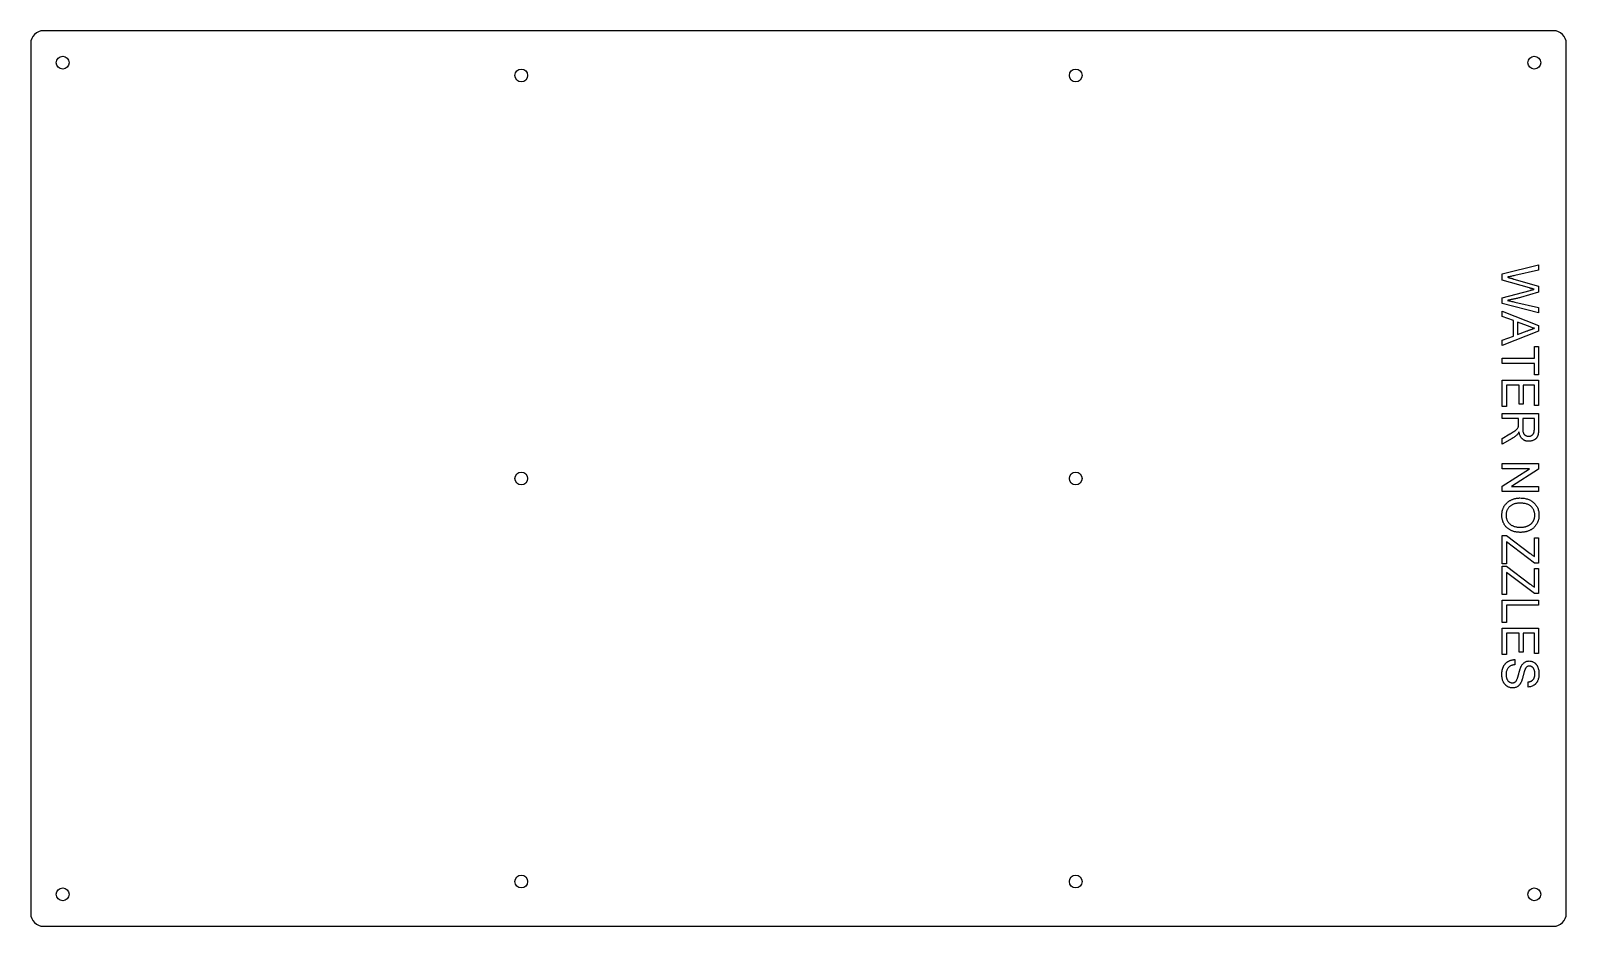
# Model space of a CAD drawing. Header units: millimetres. Extents: x -152 to 152, y -89 to 89.
import ezdxf

# ---------------------------------------------------------------- set-up
doc = ezdxf.new("R2010")
doc.units = ezdxf.units.MM

msp = doc.modelspace()

# ---------------------------------------------------------------- linework, layer by layer
at = {"color": 7, "linetype": 'Continuous', "lineweight": 25}
for p, q in [((149.86, 88.9), (-149.86, 88.9)), ((-152.4, 86.36), (-152.4, -86.36)), ((152.4, -86.36), (152.4, 86.36)), ((139.7, 40.6), (146.89, 42.41)), ((139.7, 39.4), (139.7, 40.6)), ((146.89, 41.36), (142.16, 40.3)), ((146.89, 42.41), (146.89, 41.36)), ((145.08, 37.84), (139.7, 39.4)), ((139.7, 35.84), (145.2, 37.34)), ((141.98, 39.6), (146.89, 38.18)), ((146.89, 36.96), (143.29, 35.93)), ((146.89, 38.18), (146.89, 36.96)), ((139.7, 34.73), (139.7, 35.84)), ((146.89, 32.91), (139.7, 34.73)), ((142.19, 35.02), (146.89, 33.96)), ((146.89, 33.96), (146.89, 32.91)), ((139.7, 32.18), (139.7, 33.25)), ((139.7, 33.25), (146.89, 30.4)), ((141.91, 31.36), (139.7, 32.18)), ((141.91, 28.29), (141.91, 31.36)), ((144.73, 30.32), (142.74, 31.05)), ((142.74, 31.05), (142.74, 28.6)), ((146.89, 29.25), (139.7, 26.4)), ((139.7, 27.47), (141.91, 28.29)), ((139.7, 26.4), (139.7, 27.47)), ((142.74, 28.6), (144.63, 29.3)), ((146.89, 30.4), (146.89, 29.25)), ((146.06, 23.88), (146.06, 26.18)), ((146.06, 26.18), (146.89, 26.18)), ((146.89, 26.18), (146.89, 20.56)), ((139.7, 22.86), (139.7, 23.88)), ((139.7, 23.88), (146.06, 23.88)), ((146.06, 22.86), (139.7, 22.86)), ((146.06, 20.56), (146.06, 22.86)), ((139.7, 14.29), (139.7, 19.55)), ((139.7, 19.55), (146.89, 19.55)), ((143.02, 18.53), (140.53, 18.53)), ((140.53, 18.53), (140.53, 14.29)), ((143.02, 14.75), (143.02, 18.53)), ((146.06, 18.53), (143.85, 18.53)), ((143.85, 18.53), (143.85, 14.75)), ((146.89, 20.56), (146.06, 20.56)), ((146.06, 14.47), (146.06, 18.53)), ((146.89, 19.55), (146.89, 14.47)), ((140.53, 14.29), (139.7, 14.29)), ((139.7, 11.89), (139.7, 12.91)), ((139.7, 12.91), (146.89, 12.91)), ((143.85, 14.75), (143.02, 14.75)), ((146.89, 14.47), (146.06, 14.47)), ((146.89, 12.91), (146.89, 9.79)), ((142.93, 11.89), (139.7, 11.89)), ((142.93, 10.85), (142.93, 11.89)), ((146.06, 11.89), (143.76, 11.89)), ((143.76, 11.89), (143.76, 9.97)), ((146.06, 9.75), (146.06, 11.89)), ((139.7, 7.95), (141.22, 8.85)), ((141.69, 7.97), (139.7, 6.79)), ((139.7, 6.79), (139.7, 7.95)), ((139.7, 1.94), (139.7, 2.95)), ((139.7, 2.95), (146.89, 2.95)), ((145.07, 1.94), (139.7, 1.94)), ((139.7, -1.51), (145.07, 1.94)), ((146.89, 1.88), (141.53, -1.57)), ((146.89, 2.95), (146.89, 1.88)), ((139.7, -2.58), (139.7, -1.51)), ((146.89, -2.58), (139.7, -2.58)), ((141.53, -1.57), (146.89, -1.57)), ((146.89, -1.57), (146.89, -2.58)), ((139.7, -16.96), (139.7, -11.34)), ((139.7, -11.34), (140.56, -11.34)), ((140.56, -11.34), (145.24, -14.88)), ((146.06, -15.51), (146.06, -11.8)), ((146.06, -11.8), (146.89, -11.8)), ((146.89, -11.8), (146.89, -16.78)), ((146.06, -16.78), (140.53, -12.59)), ((140.53, -12.59), (140.53, -16.96)), ((140.53, -16.96), (139.7, -16.96)), ((139.7, -23.05), (139.7, -17.43)), ((139.7, -17.43), (140.56, -17.43)), ((140.56, -17.43), (145.24, -20.97)), ((146.89, -16.78), (146.06, -16.78)), ((146.06, -21.59), (146.06, -17.89)), ((146.06, -17.89), (146.89, -17.89)), ((146.89, -17.89), (146.89, -22.86)), ((146.06, -22.86), (140.53, -18.67)), ((140.53, -18.67), (140.53, -23.05)), ((140.53, -23.05), (139.7, -23.05)), ((139.7, -28.58), (139.7, -24.16)), ((139.7, -24.16), (146.89, -24.16)), ((146.89, -22.86), (146.06, -22.86)), ((146.89, -24.16), (146.89, -25.17)), ((146.89, -25.17), (140.53, -25.17)), ((140.53, -25.17), (140.53, -28.58)), ((140.53, -28.58), (139.7, -28.58)), ((139.7, -34.94), (139.7, -29.69)), ((139.7, -29.69), (146.89, -29.69)), ((146.89, -29.69), (146.89, -34.76)), ((143.02, -30.7), (140.53, -30.7)), ((140.53, -30.7), (140.53, -34.94)), ((143.02, -34.48), (143.02, -30.7)), ((146.06, -30.7), (143.85, -30.7)), ((143.85, -30.7), (143.85, -34.48)), ((146.06, -34.76), (146.06, -30.7)), ((140.53, -34.94), (139.7, -34.94)), ((142.19, -35.96), (142.19, -36.97)), ((143.85, -34.48), (143.02, -34.48)), ((146.89, -34.76), (146.06, -34.76)), ((144.86, -41.4), (144.86, -40.38)), ((-149.86, -88.9), (149.86, -88.9))]:
    msp.add_line(p, q, dxfattribs=at)
for centre in [(-146.05, 82.55), (146.05, 82.55), (-55.03, 80.01), (55.03, 80.01), (-55.03, 0), (55.03, 0), (-55.03, -80.01), (55.03, -80.01), (-146.05, -82.55), (146.05, -82.55)]:
    msp.add_circle(centre, 1.27, dxfattribs=at)
for centre, start, end in [((-149.86, 86.36), 90, 180), ((149.86, 86.36), 0, 90), ((-149.86, -86.36), 180, 270), ((149.86, -86.36), 270, 0)]:
    msp.add_arc(centre, 2.54, start, end, dxfattribs=at)
for points, knots in [([(142.16, 40.3), (141.92, 40.24), (141.43, 40.13), (140.95, 40.02), (140.71, 39.97)], [0, 0, 0, 0, 0.5025654, 1, 1, 1, 1]), ([(140.71, 39.97), (140.79, 39.94), (140.96, 39.89), (141.19, 39.83), (141.39, 39.77), (141.57, 39.72), (141.71, 39.68), (141.83, 39.64), (141.92, 39.62), (141.96, 39.6), (141.98, 39.6)], [0, 0, 0, 0, 0.204226, 0.385542, 0.544548, 0.680944, 0.794732, 0.886212, 0.953741, 1, 1, 1, 1]), ([(146.02, 37.57), (145.93, 37.6), (145.75, 37.65), (145.5, 37.72), (145.28, 37.78), (145.14, 37.82), (145.08, 37.84)], [0, 0, 0, 0, 0.299433, 0.56578, 0.799637, 1, 1, 1, 1]), ([(145.2, 37.34), (145.25, 37.36), (145.35, 37.39), (145.5, 37.43), (145.63, 37.46), (145.74, 37.49), (145.83, 37.52), (145.91, 37.54), (145.97, 37.55), (146.01, 37.57), (146.02, 37.57)], [0, 0, 0, 0, 0.19528, 0.370959, 0.526302, 0.66204, 0.776996, 0.871173, 0.945757, 1, 1, 1, 1]), ([(143.29, 35.93), (143.07, 35.87), (142.63, 35.76), (141.97, 35.61), (141.34, 35.48), (140.91, 35.4), (140.71, 35.36)], [0, 0, 0, 0, 0.260386, 0.513425, 0.759974, 1, 1, 1, 1]), ([(140.71, 35.36), (140.81, 35.33), (141.04, 35.28), (141.39, 35.2), (141.78, 35.12), (142.05, 35.05), (142.19, 35.02)], [0, 0, 0, 0, 0.215533, 0.453359, 0.715533, 1, 1, 1, 1]), ([(144.63, 29.3), (144.71, 29.32), (144.85, 29.38), (145.06, 29.45), (145.25, 29.53), (145.44, 29.6), (145.61, 29.66), (145.77, 29.72), (145.92, 29.77), (146.02, 29.81), (146.06, 29.83)], [0, 0, 0, 0, 0.153148, 0.299433, 0.436426, 0.565671, 0.686508, 0.799269, 0.903395, 1, 1, 1, 1]), ([(146.06, 29.83), (145.95, 29.85), (145.72, 29.91), (145.39, 30.02), (145.05, 30.16), (144.84, 30.26), (144.73, 30.32)], [0, 0, 0, 0, 0.247294, 0.495608, 0.746359, 1, 1, 1, 1]), ([(141.22, 8.85), (141.27, 8.88), (141.37, 8.94), (141.53, 9.03), (141.66, 9.12), (141.8, 9.2), (141.92, 9.28), (142.03, 9.35), (142.13, 9.42), (142.25, 9.51), (142.38, 9.61), (142.51, 9.73), (142.62, 9.83), (142.73, 9.97), (142.83, 10.14), (142.87, 10.29), (142.89, 10.35)], [0, 0, 0, 0, 0.080769, 0.156517, 0.2279, 0.294266, 0.356814, 0.414349, 0.467579, 0.516318, 0.604286, 0.681525, 0.747606, 0.804429, 0.90542, 1, 1, 1, 1]), ([(143.02, 9.28), (142.99, 9.23), (142.93, 9.12), (142.85, 8.96), (142.76, 8.83), (142.69, 8.76), (142.66, 8.72)], [0, 0, 0, 0, 0.293103, 0.554739, 0.791895, 1, 1, 1, 1]), ([(142.89, 10.35), (142.9, 10.38), (142.91, 10.45), (142.92, 10.56), (142.93, 10.7), (142.93, 10.8), (142.93, 10.85)], [0, 0, 0, 0, 0.177495, 0.405226, 0.678388, 1, 1, 1, 1]), ([(144.95, 7.38), (144.89, 7.38), (144.77, 7.38), (144.59, 7.4), (144.42, 7.44), (144.26, 7.49), (144.1, 7.56), (143.95, 7.63), (143.81, 7.73), (143.68, 7.84), (143.55, 7.97), (143.44, 8.11), (143.34, 8.27), (143.25, 8.44), (143.17, 8.63), (143.11, 8.83), (143.06, 9.05), (143.03, 9.2), (143.02, 9.28)], [0, 0, 0, 0, 0.0614177, 0.1213043, 0.1792377, 0.2359561, 0.2922391, 0.3482232, 0.4044756, 0.4620607, 0.5207139, 0.5803927, 0.642245, 0.7063602, 0.7742965, 0.8452599, 0.9206207, 1, 1, 1, 1]), ([(143.76, 9.97), (143.76, 9.87), (143.76, 9.69), (143.79, 9.44), (143.82, 9.22), (143.88, 9.04), (143.96, 8.89), (144.05, 8.75), (144.17, 8.64), (144.3, 8.55), (144.45, 8.48), (144.61, 8.43), (144.77, 8.39), (144.88, 8.39), (144.93, 8.39)], [0, 0, 0, 0, 0.128817, 0.240812, 0.337931, 0.420591, 0.494504, 0.565999, 0.637128, 0.709447, 0.782216, 0.854334, 0.926195, 1, 1, 1, 1]), ([(144.93, 8.39), (144.97, 8.39), (145.05, 8.39), (145.17, 8.41), (145.28, 8.43), (145.38, 8.47), (145.48, 8.52), (145.57, 8.57), (145.66, 8.64), (145.75, 8.72), (145.82, 8.8), (145.89, 8.9), (145.94, 9.02), (145.98, 9.14), (146.02, 9.28), (146.04, 9.42), (146.06, 9.58), (146.06, 9.69), (146.06, 9.75)], [0, 0, 0, 0, 0.060326, 0.11816, 0.174187, 0.229539, 0.28345, 0.337827, 0.392632, 0.448466, 0.505965, 0.565059, 0.626654, 0.692232, 0.761131, 0.83531, 0.915326, 1, 1, 1, 1]), ([(146.89, 9.79), (146.89, 9.71), (146.89, 9.57), (146.88, 9.37), (146.86, 9.17), (146.85, 8.99), (146.82, 8.83), (146.79, 8.68), (146.75, 8.54), (146.7, 8.41), (146.65, 8.29), (146.59, 8.19), (146.52, 8.08), (146.43, 7.99), (146.35, 7.89), (146.25, 7.81), (146.14, 7.73), (145.98, 7.63), (145.78, 7.53), (145.51, 7.44), (145.24, 7.38), (145.05, 7.38), (144.95, 7.38)], [0, 0, 0, 0, 0.062106, 0.120199, 0.174366, 0.225016, 0.272326, 0.316351, 0.356828, 0.393933, 0.429541, 0.46463, 0.49998, 0.535423, 0.57159, 0.608131, 0.645881, 0.684732, 0.762604, 0.840514, 0.919082, 1, 1, 1, 1]), ([(142.66, 8.72), (142.6, 8.66), (142.46, 8.52), (142.23, 8.33), (141.97, 8.14), (141.78, 8.02), (141.69, 7.97)], [0, 0, 0, 0, 0.229543, 0.470754, 0.728168, 1, 1, 1, 1]), ([(139.61, -7.28), (139.61, -7.2), (139.61, -7.04), (139.64, -6.8), (139.67, -6.56), (139.73, -6.33), (139.8, -6.11), (139.88, -5.89), (139.98, -5.68), (140.09, -5.48), (140.22, -5.29), (140.36, -5.11), (140.51, -4.94), (140.67, -4.79), (140.84, -4.64), (141.02, -4.51), (141.22, -4.39), (141.42, -4.28), (141.63, -4.18), (141.85, -4.1), (142.06, -4.03), (142.29, -3.97), (142.51, -3.93), (142.74, -3.9), (142.97, -3.87), (143.12, -3.87), (143.2, -3.87)], [0, 0, 0, 0, 0.044698, 0.088536, 0.131413, 0.17382, 0.215722, 0.257256, 0.298623, 0.34038, 0.382024, 0.422966, 0.463629, 0.504046, 0.544423, 0.58495, 0.626253, 0.667968, 0.709933, 0.751374, 0.792612, 0.833943, 0.875004, 0.916443, 0.957905, 1, 1, 1, 1]), ([(143.19, -4.89), (143.09, -4.89), (142.88, -4.89), (142.59, -4.93), (142.31, -4.98), (142.05, -5.05), (141.8, -5.15), (141.57, -5.27), (141.36, -5.41), (141.17, -5.57), (141, -5.74), (140.85, -5.93), (140.72, -6.13), (140.62, -6.34), (140.54, -6.56), (140.48, -6.79), (140.44, -7.03), (140.44, -7.2), (140.44, -7.28)], [0, 0, 0, 0, 0.075976, 0.148148, 0.217234, 0.283343, 0.347255, 0.409524, 0.470659, 0.531831, 0.591991, 0.650519, 0.707573, 0.764172, 0.82112, 0.8791, 0.938413, 1, 1, 1, 1]), ([(146.15, -7.29), (146.15, -7.21), (146.15, -7.05), (146.11, -6.82), (146.06, -6.59), (145.99, -6.37), (145.89, -6.17), (145.77, -5.97), (145.63, -5.77), (145.47, -5.59), (145.29, -5.42), (145.07, -5.28), (144.83, -5.16), (144.55, -5.06), (144.25, -4.98), (143.92, -4.93), (143.57, -4.89), (143.32, -4.89), (143.19, -4.89)], [0, 0, 0, 0, 0.055942, 0.110709, 0.16405, 0.21676, 0.269601, 0.323293, 0.377595, 0.433462, 0.490933, 0.550635, 0.613126, 0.679868, 0.751363, 0.828265, 0.910797, 1, 1, 1, 1]), ([(143.2, -3.87), (143.34, -3.87), (143.63, -3.88), (144.03, -3.92), (144.42, -4), (144.78, -4.1), (145.12, -4.24), (145.43, -4.4), (145.72, -4.6), (145.98, -4.82), (146.22, -5.07), (146.42, -5.33), (146.6, -5.62), (146.74, -5.92), (146.85, -6.24), (146.93, -6.57), (146.97, -6.92), (146.98, -7.16), (146.98, -7.29)], [0, 0, 0, 0, 0.0752246, 0.1465713, 0.2144953, 0.2794534, 0.3424183, 0.4035099, 0.4637741, 0.5238754, 0.5832614, 0.6413104, 0.6989048, 0.7563009, 0.8146321, 0.8743277, 0.9357848, 1, 1, 1, 1]), ([(143.28, -10.69), (143.19, -10.69), (143.02, -10.69), (142.76, -10.67), (142.5, -10.64), (142.26, -10.59), (142.02, -10.53), (141.79, -10.45), (141.56, -10.36), (141.34, -10.26), (141.14, -10.14), (140.94, -10.02), (140.76, -9.88), (140.59, -9.73), (140.43, -9.57), (140.29, -9.4), (140.16, -9.21), (140.04, -9.02), (139.94, -8.82), (139.85, -8.61), (139.78, -8.4), (139.71, -8.18), (139.67, -7.96), (139.63, -7.74), (139.61, -7.51), (139.61, -7.36), (139.61, -7.28)], [0, 0, 0, 0, 0.0475579, 0.0939587, 0.1391066, 0.1836197, 0.2274489, 0.2706928, 0.3135993, 0.3562477, 0.3983519, 0.4395408, 0.4800282, 0.5198699, 0.5596377, 0.599203, 0.6391969, 0.6794367, 0.7197867, 0.7596243, 0.7995642, 0.8392021, 0.8787078, 0.9187972, 0.9590848, 1, 1, 1, 1]), ([(140.44, -7.28), (140.44, -7.36), (140.44, -7.53), (140.48, -7.78), (140.54, -8.01), (140.62, -8.24), (140.73, -8.45), (140.85, -8.65), (141.01, -8.83), (141.18, -9.01), (141.38, -9.17), (141.59, -9.31), (141.83, -9.42), (142.08, -9.52), (142.36, -9.59), (142.65, -9.64), (142.97, -9.68), (143.18, -9.68), (143.29, -9.68)], [0, 0, 0, 0, 0.061057, 0.119549, 0.176812, 0.232964, 0.288593, 0.344678, 0.401674, 0.460555, 0.520493, 0.581231, 0.643451, 0.707862, 0.775364, 0.846409, 0.921149, 1, 1, 1, 1]), ([(146.98, -7.29), (146.98, -7.37), (146.98, -7.53), (146.96, -7.77), (146.92, -8), (146.87, -8.23), (146.8, -8.45), (146.72, -8.66), (146.62, -8.87), (146.51, -9.07), (146.39, -9.26), (146.25, -9.44), (146.11, -9.61), (145.95, -9.77), (145.78, -9.92), (145.59, -10.05), (145.4, -10.17), (145.2, -10.28), (144.98, -10.38), (144.76, -10.46), (144.53, -10.53), (144.3, -10.59), (144.05, -10.64), (143.8, -10.67), (143.55, -10.69), (143.37, -10.69), (143.28, -10.69)], [0, 0, 0, 0, 0.043096, 0.085581, 0.127151, 0.16796, 0.208683, 0.249018, 0.289502, 0.330228, 0.370599, 0.410669, 0.450234, 0.489706, 0.529297, 0.569064, 0.609728, 0.650781, 0.692529, 0.734236, 0.776721, 0.819563, 0.863359, 0.907844, 0.953337, 1, 1, 1, 1]), ([(143.29, -9.68), (143.36, -9.68), (143.5, -9.68), (143.71, -9.66), (143.91, -9.64), (144.1, -9.61), (144.28, -9.57), (144.46, -9.52), (144.63, -9.46), (144.8, -9.39), (144.96, -9.32), (145.1, -9.23), (145.24, -9.14), (145.37, -9.04), (145.49, -8.93), (145.6, -8.81), (145.71, -8.68), (145.8, -8.55), (145.88, -8.4), (145.95, -8.26), (146.02, -8.11), (146.07, -7.95), (146.11, -7.79), (146.13, -7.63), (146.15, -7.46), (146.15, -7.35), (146.15, -7.29)], [0, 0, 0, 0, 0.050853, 0.099755, 0.147442, 0.194091, 0.239177, 0.283347, 0.326586, 0.368946, 0.410583, 0.451063, 0.49089, 0.53027, 0.568931, 0.607573, 0.646417, 0.685677, 0.724797, 0.763513, 0.802173, 0.84107, 0.879646, 0.919068, 0.959097, 1, 1, 1, 1]), ([(145.24, -14.88), (145.31, -14.94), (145.47, -15.06), (145.68, -15.22), (145.88, -15.37), (146, -15.46), (146.06, -15.51)], [0, 0, 0, 0, 0.28663, 0.549623, 0.787605, 1, 1, 1, 1]), ([(145.24, -20.97), (145.31, -21.03), (145.47, -21.14), (145.68, -21.3), (145.88, -21.46), (146, -21.55), (146.06, -21.59)], [0, 0, 0, 0, 0.28663, 0.549623, 0.787605, 1, 1, 1, 1]), ([(139.61, -38.97), (139.61, -38.89), (139.61, -38.74), (139.62, -38.51), (139.65, -38.3), (139.68, -38.09), (139.72, -37.89), (139.78, -37.71), (139.84, -37.53), (139.91, -37.36), (139.99, -37.2), (140.08, -37.05), (140.18, -36.91), (140.29, -36.78), (140.4, -36.66), (140.53, -36.54), (140.67, -36.44), (140.82, -36.34), (140.97, -36.26), (141.13, -36.18), (141.29, -36.11), (141.46, -36.06), (141.64, -36.02), (141.82, -35.99), (142, -35.96), (142.13, -35.96), (142.19, -35.96)], [0, 0, 0, 0, 0.052491, 0.103145, 0.151395, 0.19803, 0.242872, 0.286304, 0.327848, 0.368393, 0.40785, 0.446834, 0.485162, 0.523584, 0.561612, 0.599929, 0.638504, 0.677798, 0.717296, 0.756611, 0.796072, 0.83589, 0.875716, 0.916265, 0.957761, 1, 1, 1, 1]), ([(143.46, -37.29), (143.51, -37.21), (143.59, -37.05), (143.75, -36.83), (143.93, -36.64), (144.12, -36.49), (144.33, -36.38), (144.54, -36.29), (144.78, -36.24), (144.93, -36.24), (145.01, -36.23)], [0, 0, 0, 0, 0.144844, 0.279587, 0.405981, 0.527121, 0.645044, 0.761821, 0.878909, 1, 1, 1, 1]), ([(145.01, -36.23), (145.1, -36.24), (145.28, -36.24), (145.54, -36.3), (145.79, -36.4), (145.99, -36.51), (146.14, -36.62), (146.25, -36.71), (146.35, -36.81), (146.44, -36.91), (146.53, -37.03), (146.61, -37.15), (146.68, -37.29), (146.76, -37.48), (146.85, -37.73), (146.93, -38.05), (146.97, -38.38), (146.98, -38.61), (146.98, -38.73)], [0, 0, 0, 0, 0.0750067, 0.1491877, 0.2236977, 0.3006538, 0.3398181, 0.379174, 0.4183551, 0.4581902, 0.4983933, 0.5400216, 0.5821789, 0.6261612, 0.715832, 0.8073553, 0.9016194, 1, 1, 1, 1]), ([(141.74, -41.58), (141.65, -41.58), (141.46, -41.57), (141.19, -41.51), (140.92, -41.4), (140.71, -41.29), (140.55, -41.17), (140.43, -41.08), (140.32, -40.98), (140.22, -40.86), (140.13, -40.74), (140.04, -40.61), (139.96, -40.48), (139.86, -40.28), (139.76, -40.02), (139.67, -39.68), (139.62, -39.33), (139.61, -39.09), (139.61, -38.97)], [0, 0, 0, 0, 0.074816, 0.148535, 0.223872, 0.301297, 0.340894, 0.38034, 0.420127, 0.45995, 0.500831, 0.541907, 0.584439, 0.62808, 0.717267, 0.80786, 0.901925, 1, 1, 1, 1]), ([(142.19, -36.97), (142.1, -36.98), (141.92, -37), (141.68, -37.06), (141.45, -37.14), (141.25, -37.24), (141.07, -37.36), (140.92, -37.52), (140.78, -37.7), (140.66, -37.91), (140.56, -38.14), (140.49, -38.39), (140.45, -38.65), (140.44, -38.83), (140.44, -38.92)], [0, 0, 0, 0, 0.0938051, 0.1802047, 0.2603872, 0.335096, 0.4070661, 0.4814284, 0.5592581, 0.6426896, 0.7285609, 0.8159606, 0.9060265, 1, 1, 1, 1]), ([(140.44, -38.92), (140.44, -39.01), (140.44, -39.16), (140.48, -39.39), (140.53, -39.61), (140.6, -39.81), (140.7, -39.99), (140.8, -40.14), (140.93, -40.28), (141.07, -40.38), (141.22, -40.46), (141.38, -40.52), (141.53, -40.56), (141.64, -40.56), (141.69, -40.57)], [0, 0, 0, 0, 0.105607, 0.205295, 0.301, 0.393075, 0.480487, 0.56294, 0.641094, 0.717766, 0.791812, 0.862549, 0.931762, 1, 1, 1, 1]), ([(142.66, -39.8), (142.67, -39.77), (142.7, -39.72), (142.73, -39.62), (142.77, -39.5), (142.81, -39.37), (142.85, -39.21), (142.9, -39.03), (142.96, -38.83), (143.01, -38.62), (143.07, -38.41), (143.13, -38.2), (143.18, -38.01), (143.24, -37.84), (143.3, -37.68), (143.35, -37.54), (143.4, -37.41), (143.44, -37.33), (143.46, -37.29)], [0, 0, 0, 0, 0.0312002, 0.070487, 0.1172153, 0.1715762, 0.2335963, 0.3039649, 0.3816297, 0.4671206, 0.5538101, 0.6345495, 0.7100356, 0.7790916, 0.842965, 0.9010008, 0.9532461, 1, 1, 1, 1]), ([(144.45, -37.51), (144.42, -37.53), (144.38, -37.59), (144.31, -37.69), (144.25, -37.82), (144.19, -37.97), (144.13, -38.15), (144.06, -38.35), (144, -38.58), (143.94, -38.83), (143.87, -39.08), (143.81, -39.31), (143.75, -39.53), (143.69, -39.73), (143.64, -39.91), (143.58, -40.07), (143.53, -40.21), (143.5, -40.29), (143.48, -40.33)], [0, 0, 0, 0, 0.032743, 0.07241, 0.119612, 0.174673, 0.237345, 0.308353, 0.38763, 0.475249, 0.563332, 0.645136, 0.720202, 0.789134, 0.851497, 0.907331, 0.956969, 1, 1, 1, 1]), ([(145.08, -37.25), (145.02, -37.25), (144.9, -37.25), (144.73, -37.31), (144.57, -37.39), (144.49, -37.47), (144.45, -37.51)], [0, 0, 0, 0, 0.2627412, 0.5099565, 0.7533267, 1, 1, 1, 1]), ([(146.98, -38.73), (146.98, -38.86), (146.97, -39.11), (146.93, -39.47), (146.85, -39.81), (146.75, -40.07), (146.66, -40.27), (146.59, -40.4), (146.51, -40.53), (146.42, -40.65), (146.32, -40.77), (146.21, -40.87), (146.1, -40.96), (145.94, -41.08), (145.73, -41.2), (145.46, -41.3), (145.16, -41.37), (144.96, -41.39), (144.86, -41.4)], [0, 0, 0, 0, 0.100485, 0.19529, 0.286106, 0.373014, 0.415062, 0.456092, 0.495983, 0.535614, 0.574139, 0.612576, 0.651141, 0.689577, 0.766125, 0.842383, 0.919928, 1, 1, 1, 1]), ([(144.86, -40.38), (144.91, -40.38), (145.02, -40.36), (145.16, -40.33), (145.3, -40.29), (145.42, -40.24), (145.54, -40.17), (145.64, -40.1), (145.74, -40.02), (145.83, -39.92), (145.91, -39.82), (145.97, -39.7), (146.03, -39.58), (146.07, -39.44), (146.11, -39.29), (146.14, -39.13), (146.15, -38.95), (146.15, -38.83), (146.15, -38.77)], [0, 0, 0, 0, 0.067162, 0.131552, 0.1927, 0.251227, 0.307684, 0.363039, 0.417719, 0.47225, 0.527824, 0.585188, 0.64502, 0.707923, 0.774411, 0.844925, 0.920395, 1, 1, 1, 1]), ([(146.15, -38.77), (146.15, -38.71), (146.15, -38.58), (146.14, -38.4), (146.11, -38.24), (146.08, -38.09), (146.03, -37.95), (145.98, -37.82), (145.91, -37.71), (145.84, -37.61), (145.76, -37.53), (145.68, -37.45), (145.59, -37.39), (145.49, -37.34), (145.4, -37.3), (145.29, -37.27), (145.19, -37.25), (145.12, -37.25), (145.08, -37.25)], [0, 0, 0, 0, 0.09154, 0.177199, 0.257191, 0.331304, 0.40072, 0.465141, 0.526509, 0.584997, 0.640971, 0.695086, 0.74644, 0.796967, 0.847312, 0.897406, 0.947632, 1, 1, 1, 1]), ([(141.69, -40.57), (141.74, -40.56), (141.85, -40.56), (141.99, -40.53), (142.13, -40.47), (142.26, -40.39), (142.38, -40.29), (142.48, -40.15), (142.58, -39.99), (142.63, -39.86), (142.66, -39.8)], [0, 0, 0, 0, 0.117799, 0.230474, 0.339754, 0.450565, 0.566914, 0.696871, 0.839396, 1, 1, 1, 1]), ([(143.48, -40.33), (143.46, -40.38), (143.41, -40.49), (143.33, -40.63), (143.25, -40.76), (143.16, -40.89), (143.06, -41), (142.97, -41.1), (142.86, -41.2), (142.72, -41.3), (142.53, -41.42), (142.28, -41.51), (142.02, -41.57), (141.83, -41.58), (141.74, -41.58)], [0, 0, 0, 0, 0.074945, 0.147104, 0.216403, 0.282554, 0.347237, 0.409396, 0.469412, 0.528973, 0.644573, 0.759875, 0.877695, 1, 1, 1, 1])]:
    msp.add_open_spline(points, degree=3, knots=knots, dxfattribs=at)

doc.saveas('drawing.dxf')
